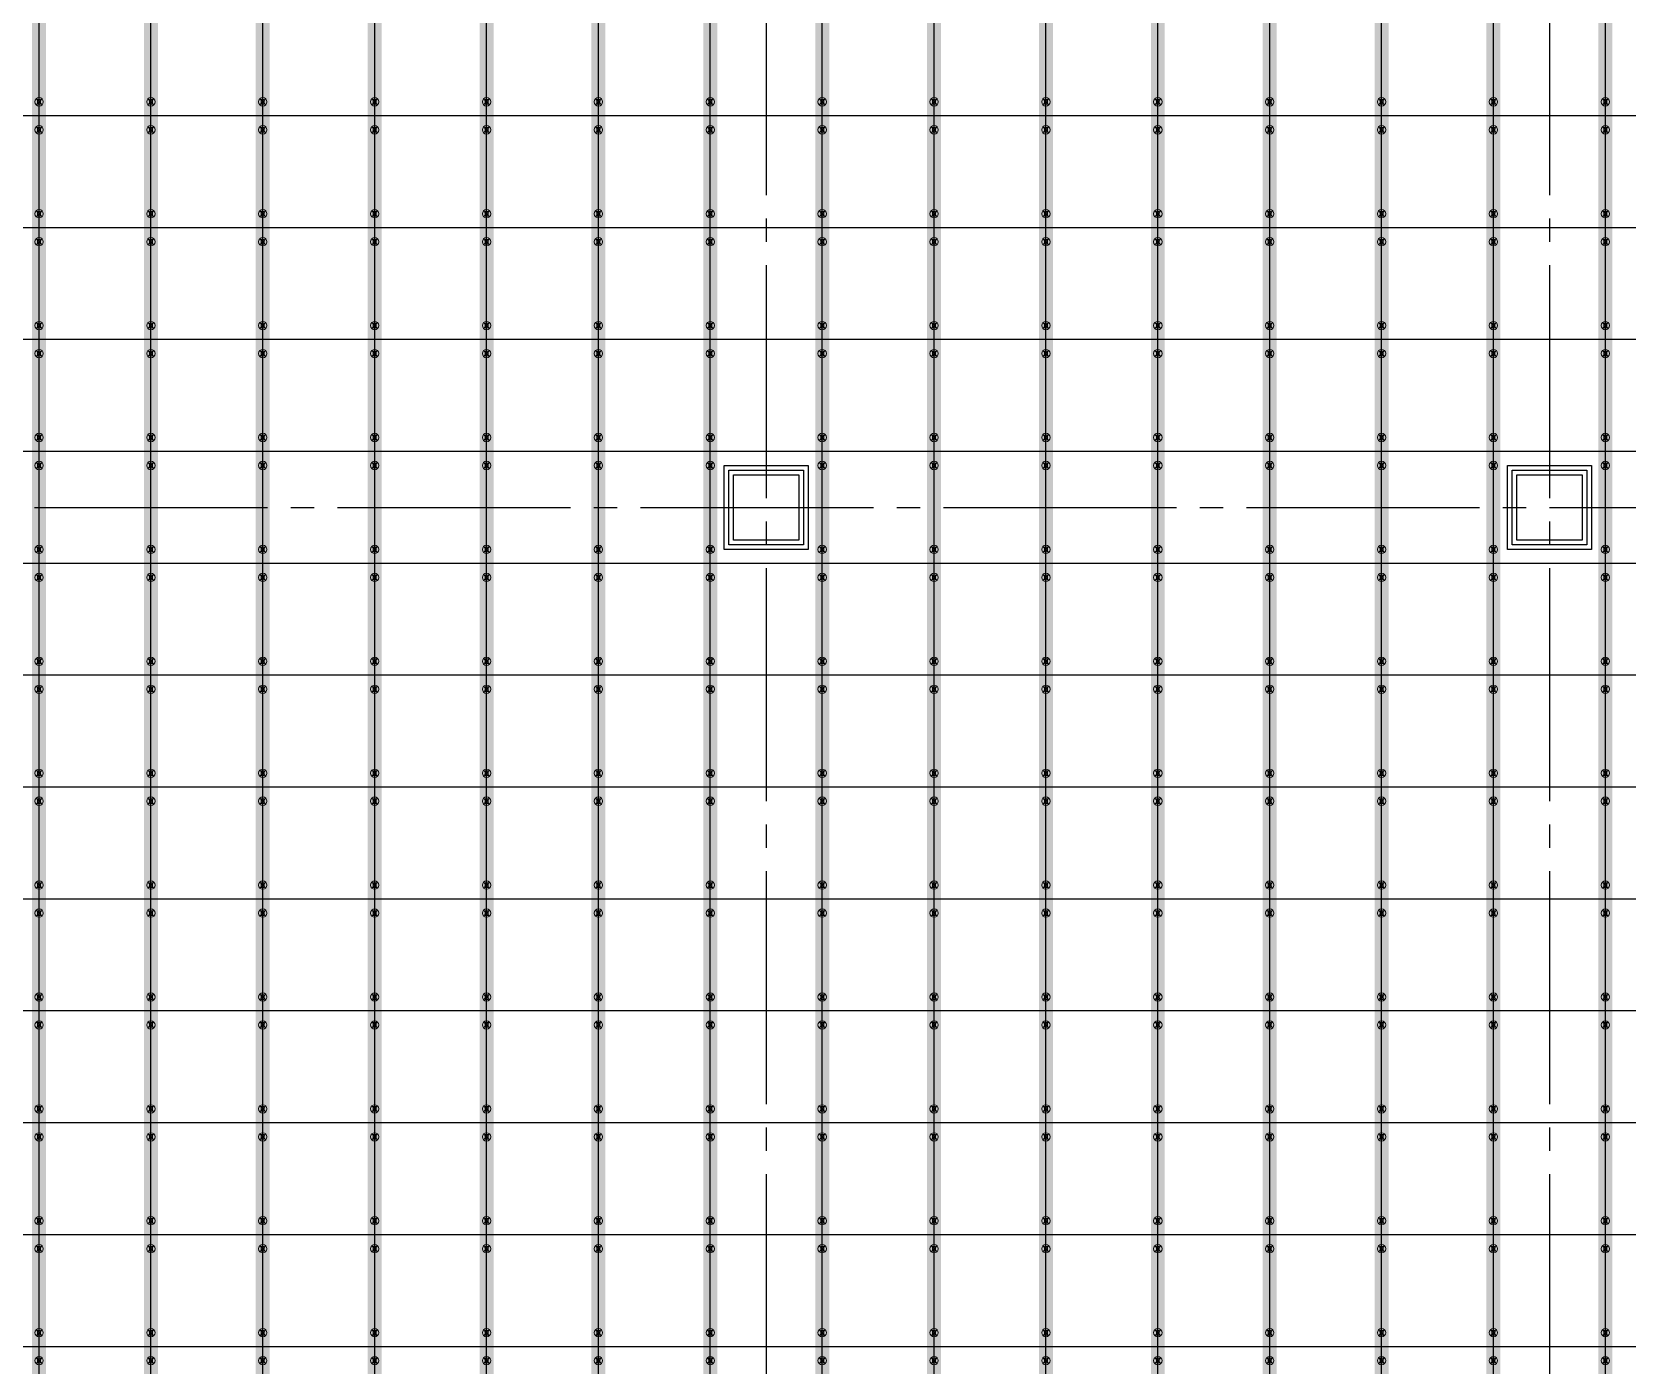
# Model space of a CAD drawing. Header units: millimetres. Extents: x -960 to 41501, y -1010 to 11880.
# Drawn here: x 21052 to 22763, y 3580 to 5010 of the extents above; entities that cross this region are included whole.
import ezdxf
from ezdxf.enums import TextEntityAlignment as Align

# ---------------------------------------------------------------- set-up
doc = ezdxf.new("R2010")
doc.units = ezdxf.units.MM
doc.header["$LTSCALE"] = 100
doc.linetypes.add('X-S-FAB-L10$0$COL-CEN-LIN', pattern=[3.25, 2.5, -0.25, 0.25, -0.25])
for name, color, linetype in [('0-XREF', 7, 'Continuous'), ('188K-SM-03-F10-ARCH-CEIL-Y2257103$0$K-CEIL-4.2', 6, 'Continuous'), ('188K-SM-03-F10-ARCH-CEIL-Y2257103$0$K-CEIL-4.2-AREA', 6, 'Continuous'), ('188K-SM-03-F10-ARCH-CEIL-Y2257103$0$K-鋼構', 111, 'Continuous'), ('188K-SM-03-F10-ARCH-PA-Y2257103$0$K-P1S-4.2-單抗', 53, 'Continuous'), ('X-S-FAB-L10$0$0-DIM-TXT', 8, 'Continuous'), ('X-S-FAB-L10$0$BLOCK', 8, 'Continuous'), ('X-S-FAB-L10$0$CCL', 8, 'X-S-FAB-L10$0$COL-CEN-LIN'), ('X-S-FAB-L10$0$COL-S', 8, 'Continuous')]:
    doc.layers.add(name, color=color, linetype=linetype)
doc.layers.add('188K-SM-03-F10-ARCH-CEIL-Y2257103$0$K-吊點-標準', color=6, linetype='Continuous', lineweight=9)
doc.styles.add('X-S-FAB-L10$0$CHINA', font='simplex.shx', dxfattribs={"width": 0.75, "bigfont": 'chineset.shx'})
doc.styles.add('X-S-FAB-L10$0$Standard', font='', dxfattribs={"width": 0.8})
doc.styles.add('X-S-FAB-L10$0$TG_NOTE_TEXT', font='simplex.shx', dxfattribs={"width": 0.75, "bigfont": 'chineset.shx'})
doc.styles.get('X-S-FAB-L10$0$Standard').set_extended_font_data('Microsoft JhengHei')

# ---------------------------------------------------------------- blocks, each defined once
blk = doc.blocks.new('X-S-FAB-L10$0$FAB2-L05')
at = {"layer": 'X-S-FAB-L10$0$CCL'}
for p, q in [((-4320, 11005), (-4320, 0)), ((-3480, 11005), (-3480, 0)), ((-26880, 5220), (1210, 5220))]:
    blk.add_line(p, q, dxfattribs=at)
at = {"layer": 'X-S-FAB-L10$0$COL-S'}
for points in [[(-4355, 5255), (-4285, 5255), (-4285, 5185), (-4355, 5185)], [(-3515, 5255), (-3445, 5255), (-3445, 5185), (-3515, 5185)]]:
    blk.add_lwpolyline(points, close=True, dxfattribs=at)
blk = doc.blocks.new('X-S-FAB-L10')
at = {"layer": 'X-S-FAB-L10$0$COL-S'}
for p, q in [((21805, 4535), (21875, 4535)), ((21805, 4465), (21805, 4535)), ((21875, 4535), (21875, 4465)), ((22645, 4535), (22715, 4535)), ((22645, 4465), (22645, 4535)), ((22715, 4535), (22715, 4465)), ((21875, 4465), (21805, 4465)), ((22715, 4465), (22645, 4465))]:
    blk.add_line(p, q, dxfattribs=at)
at = {"layer": 'X-S-FAB-L10$0$BLOCK'}
blk.add_blockref('X-S-FAB-L10$0$FAB2-L05', (26160, -720), dxfattribs=at)
at = {"style": 'X-S-FAB-L10$0$TG_NOTE_TEXT', "width": 0.5, "flags": 1}
for p in [(7463.3, 9020), (18268.3, 8649), (11197.8, 4800.2), (16485.8, 4800.2), (25420.3, 2635), (13360, 320, 0), (7463.3, -33.3)]:
    blk.add_attdef('WH', text='', height=20, dxfattribs=at).set_placement(p, align=Align.BOTTOM_LEFT)
at = {"width": 0.5}
for style, p in [('X-S-FAB-L10$0$TG_NOTE_TEXT', (7585, 9020)), ('X-S-FAB-L10$0$TG_NOTE_TEXT', (18390, 8649)), ('X-S-FAB-L10$0$TG_NOTE_TEXT', (11117.5, 4813.5)), ('X-S-FAB-L10$0$TG_NOTE_TEXT', (16607.5, 4813.5)), ('X-S-FAB-L10$0$TG_NOTE_TEXT', (25350, 2635)), ('X-S-FAB-L10$0$Standard', (13129.4, 325, 0)), ('X-S-FAB-L10$0$TG_NOTE_TEXT', (7585, -20))]:
    blk.add_attdef('DESC', text='', height=10, dxfattribs=dict(at, style=style)).set_placement(p, align=Align.BOTTOM_LEFT)
for tag, style, p in [('TYPE', 'X-S-FAB-L10$0$TG_NOTE_TEXT', (7619.3, 9020)), ('NO', 'X-S-FAB-L10$0$TG_NOTE_TEXT', (7650.1, 9020)), ('TYPE', 'X-S-FAB-L10$0$TG_NOTE_TEXT', (18424.2, 8649)), ('NO', 'X-S-FAB-L10$0$TG_NOTE_TEXT', (18455, 8649)), ('NO', 'X-S-FAB-L10$0$TG_NOTE_TEXT', (11088.6, 4813.5)), ('TYPE', 'X-S-FAB-L10$0$TG_NOTE_TEXT', (11151.8, 4813.5)), ('TYPE', 'X-S-FAB-L10$0$TG_NOTE_TEXT', (16641.8, 4813.5)), ('NO', 'X-S-FAB-L10$0$TG_NOTE_TEXT', (16672.6, 4813.5)), ('NO', 'X-S-FAB-L10$0$TG_NOTE_TEXT', (25313, 2635)), ('TYPE', 'X-S-FAB-L10$0$TG_NOTE_TEXT', (25350, 2635)), ('NO', 'X-S-FAB-L10$0$Standard', (13100, 320, 0)), ('TYPE', 'X-S-FAB-L10$0$Standard', (13129.4, 320, 0)), ('TYPE', 'X-S-FAB-L10$0$TG_NOTE_TEXT', (7619.3, -20)), ('NO', 'X-S-FAB-L10$0$TG_NOTE_TEXT', (7650.1, -20))]:
    blk.add_attdef(tag, text='', height=10, dxfattribs=dict(at, style=style)).set_placement(p, align=Align.BOTTOM_RIGHT)
for rotation, style, p in [(180, 'X-S-FAB-L10$0$Standard', (317.6, 7480)), (180, 'X-S-FAB-L10$0$Standard', (1217.6, 7480)), (90, 'X-S-FAB-L10$0$TG_NOTE_TEXT', (24310, 3647.5)), (270, 'X-S-FAB-L10$0$TG_NOTE_TEXT', (17080, 1605))]:
    blk.add_attdef('DESC', text='', height=10, rotation=rotation, dxfattribs=dict(at, style=style)).set_placement(p, align=Align.BOTTOM_LEFT)
for tag, rotation, style, p in [('TYPE', 180, 'X-S-FAB-L10$0$Standard', (317.6, 7480)), ('NO', 180, 'X-S-FAB-L10$0$Standard', (347, 7480)), ('TYPE', 180, 'X-S-FAB-L10$0$Standard', (1217.6, 7480)), ('NO', 180, 'X-S-FAB-L10$0$Standard', (1247, 7480)), ('TYPE', 90, 'X-S-FAB-L10$0$TG_NOTE_TEXT', (24310, 3647.5)), ('NO', 90, 'X-S-FAB-L10$0$TG_NOTE_TEXT', (24310, 3610.5)), ('TYPE', 270, 'X-S-FAB-L10$0$TG_NOTE_TEXT', (17080, 1605)), ('NO', 270, 'X-S-FAB-L10$0$TG_NOTE_TEXT', (17080, 1573))]:
    blk.add_attdef(tag, text='', height=10, rotation=rotation, dxfattribs=dict(at, style=style)).set_placement(p, align=Align.BOTTOM_RIGHT)
at = {"style": 'X-S-FAB-L10$0$TG_NOTE_TEXT', "width": 0.5, "flags": 1}
for rotation, p in [(180, (43, 7480)), (180, (943, 7480)), (90, (24310, 3717.8)), (270, (17080, 1711.7))]:
    blk.add_attdef('WH', text='', height=20, rotation=rotation, dxfattribs=at).set_placement(p, align=Align.BOTTOM_LEFT)
at = {"layer": 'X-S-FAB-L10$0$0-DIM-TXT', "style": 'X-S-FAB-L10$0$CHINA', "width": 0.75}
for p in [(667.4, 7855.1, -2689.4), (22627.4, 6728.8), (25644.7, 6728.8), (24778.8, 5569.1), (1118.3, 4980), (417.8, 4594.6), (23874.8, 4355), (22927.4, 4330.1), (23749.9, 3901.4), (417.8, 3765.2), (1118.3, 3730), (417.8, 3115.8), (536.9, 2227.8), (16909, 1782.7), (888.4, 880.5), (16977.4, 750), (18878.8, 750), (25641.2, 553.2), (21364, 526.9)]:
    blk.add_attdef('HIG', text='', height=80, dxfattribs=at).set_placement(p, align=Align.MIDDLE_LEFT)
blk = doc.blocks.new('188K-SM-03-F10-ARCH-CEIL-Y2257103$0$A$C2CA95053')
h = blk.add_hatch(color=256)
edge = h.paths.add_edge_path()
edge.add_arc((0, 0), 0.5, 0, 360)
for p, q in [((3.2, 3.2), (-3.2, -3.2)), ((3.2, -3.2), (-3.2, 3.2))]:
    blk.add_line(p, q)
blk.add_lwpolyline([(-1.6, 2.5), (-1.6, -2.5), (1.6, -2.5), (1.6, 2.5)], close=True)
for radius in [4.5, 0.5]:
    blk.add_circle((0, 0), radius)
blk = doc.blocks.new('188K-SM-03-F10-ARCH-CEIL-Y2257103$0$天花板吊點-附調整片 - 3_8_螺桿吊架 100 mm 高調整片-V1-1FL')
blk.add_blockref('188K-SM-03-F10-ARCH-CEIL-Y2257103$0$A$C2CA95053', (0, 0))
blk = doc.blocks.new('188K-SM-03-F10-ARCH-CEIL-Y2257103')
at = {"layer": '188K-SM-03-F10-ARCH-CEIL-Y2257103$0$K-CEIL-4.2'}
for p, q in [((21060, 2067.7), (21060, 7317.2)), ((21180, 2067.7), (21180, 7317.2)), ((21300, 2067.7), (21300, 5952.2)), ((21420, 2067.7), (21420, 5952.2)), ((21540, 2067.7), (21540, 5952.2)), ((21660, 2067.7), (21660, 5952.2)), ((21780, 2067.7), (21780, 5952.2)), ((21900, 2067.7), (21900, 5952.2)), ((22020, 2067.7), (22020, 5952.2)), ((22140, 2067.7), (22140, 5952.2)), ((22260, 2067.7), (22260, 5952.2)), ((22380, 2067.7), (22380, 5952.2)), ((22500, 2067.7), (22500, 5952.2)), ((22620, 2067.7), (22620, 5952.2)), ((22740, 2067.7), (22740, 5952.2)), ((23502.2, 4920), (1847.7, 4920)), ((23502.2, 4800), (16697.5, 4800)), ((23502.2, 4680), (16697.5, 4680)), ((23502.2, 4560), (16697.5, 4560)), ((23467.2, 4440), (1847.7, 4440)), ((23467.2, 4320), (1847.7, 4320)), ((23467.2, 4200), (1847.7, 4200)), ((23467.2, 4080), (1847.7, 4080)), ((23467.2, 3960), (1847.7, 3960)), ((23467.2, 3840), (1847.7, 3840)), ((23467.2, 3720), (1847.7, 3720)), ((23467.2, 3600), (1847.7, 3600))]:
    blk.add_line(p, q, dxfattribs=at)
at = {"layer": '188K-SM-03-F10-ARCH-CEIL-Y2257103$0$K-CEIL-4.2-AREA'}
for points in [[(21805, 4535), (21875, 4535), (21875, 4465), (21805, 4465)], [(22645, 4535), (22715, 4535), (22715, 4465), (22645, 4465)]]:
    blk.add_lwpolyline(points, close=True, dxfattribs=at)
at = {"layer": '188K-SM-03-F10-ARCH-CEIL-Y2257103$0$K-鋼構', "const_width": 15, "elevation": 0}
for points in [[(21060, 7465), (21060, 1885)], [(21180, 7465), (21180, 1885)], [(21300, 5965), (21300, 1885)], [(21420, 5965), (21420, 1885)], [(21540, 5965), (21540, 1885)], [(21660, 5965), (21660, 1885)], [(21780, 5965), (21780, 1885)], [(21900, 5965), (21900, 1885)], [(22020, 5965), (22020, 1885)], [(22140, 5965), (22140, 1885)], [(22260, 5965), (22260, 1885)], [(22380, 5965), (22380, 1885)], [(22500, 5965), (22500, 1885)], [(22620, 5965), (22620, 1885)], [(22740, 5965), (22740, 1885)]]:
    blk.add_lwpolyline(points, dxfattribs=at)
at = {"layer": '188K-SM-03-F10-ARCH-CEIL-Y2257103$0$K-吊點-標準', "color": 170, "lineweight": 18, "rotation": 179.9999999999997}
for p in [(21060, 4935), (21180, 4935), (21300, 4935), (21420, 4935), (21540, 4935), (21660, 4935), (21780, 4935), (21900, 4935), (22020, 4935), (22140, 4935), (22260, 4935), (22380, 4935), (22500, 4935), (22620, 4935), (22740, 4935), (21060, 4905), (21180, 4905), (21300, 4905), (21420, 4905), (21540, 4905), (21660, 4905), (21780, 4905), (21900, 4905), (22020, 4905), (22140, 4905), (22260, 4905), (22380, 4905), (22500, 4905), (22620, 4905), (22740, 4905), (21060, 4815), (21180, 4815), (21300, 4815), (21420, 4815), (21540, 4815), (21660, 4815), (21780, 4815), (21900, 4815), (22020, 4815), (22140, 4815), (22260, 4815), (22380, 4815), (22500, 4815), (22620, 4815), (22740, 4815), (21060, 4785), (21180, 4785), (21300, 4785), (21420, 4785), (21540, 4785), (21660, 4785), (21780, 4785), (21900, 4785), (22020, 4785), (22140, 4785), (22260, 4785), (22380, 4785), (22500, 4785), (22620, 4785), (22740, 4785), (21060, 4695), (21180, 4695), (21300, 4695), (21420, 4695), (21540, 4695), (21660, 4695), (21780, 4695), (21900, 4695), (22020, 4695), (22140, 4695), (22260, 4695), (22380, 4695), (22500, 4695), (22620, 4695), (22740, 4695), (21060, 4665), (21180, 4665), (21300, 4665), (21420, 4665), (21540, 4665), (21660, 4665), (21780, 4665), (21900, 4665), (22020, 4665), (22140, 4665), (22260, 4665), (22380, 4665), (22500, 4665), (22620, 4665), (22740, 4665), (21060, 4575), (21180, 4575), (21300, 4575), (21420, 4575), (21540, 4575), (21660, 4575), (21780, 4575), (21900, 4575), (22020, 4575), (22140, 4575), (22260, 4575), (22380, 4575), (22500, 4575), (22620, 4575), (22740, 4575), (21060, 4545), (21180, 4545), (21300, 4545), (21420, 4545), (21540, 4545), (21660, 4545), (21780, 4545), (21900, 4545), (22020, 4545), (22140, 4545), (22260, 4545), (22380, 4545), (22500, 4545), (22620, 4545), (22740, 4545), (21060, 4455), (21180, 4455), (21300, 4455), (21420, 4455), (21540, 4455), (21660, 4455), (21780, 4455), (21900, 4455), (22020, 4455), (22140, 4455), (22260, 4455), (22380, 4455), (22500, 4455), (22620, 4455), (22740, 4455), (21060, 4425), (21180, 4425), (21300, 4425), (21420, 4425), (21540, 4425), (21660, 4425), (21780, 4425), (21900, 4425), (22020, 4425), (22140, 4425), (22260, 4425), (22380, 4425), (22500, 4425), (22620, 4425), (22740, 4425), (21060, 4335), (21180, 4335), (21300, 4335), (21420, 4335), (21540, 4335), (21660, 4335), (21780, 4335), (21900, 4335), (22020, 4335), (22140, 4335), (22260, 4335), (22380, 4335), (22500, 4335), (22620, 4335), (22740, 4335), (21060, 4305), (21180, 4305), (21300, 4305), (21420, 4305), (21540, 4305), (21660, 4305), (21780, 4305), (21900, 4305), (22020, 4305), (22140, 4305), (22260, 4305), (22380, 4305), (22500, 4305), (22620, 4305), (22740, 4305), (21060, 4215), (21180, 4215), (21300, 4215), (21420, 4215), (21540, 4215), (21660, 4215), (21780, 4215), (21900, 4215), (22020, 4215), (22140, 4215), (22260, 4215), (22380, 4215), (22500, 4215), (22620, 4215), (22740, 4215), (21060, 4185), (21180, 4185), (21300, 4185), (21420, 4185), (21540, 4185), (21660, 4185), (21780, 4185), (21900, 4185), (22020, 4185), (22140, 4185), (22260, 4185), (22380, 4185), (22500, 4185), (22620, 4185), (22740, 4185), (21060, 4095), (21180, 4095), (21300, 4095), (21420, 4095), (21540, 4095), (21660, 4095), (21780, 4095), (21900, 4095), (22020, 4095), (22140, 4095), (22260, 4095), (22380, 4095), (22500, 4095), (22620, 4095), (22740, 4095), (21060, 4065), (21180, 4065), (21300, 4065), (21420, 4065), (21540, 4065), (21660, 4065), (21780, 4065), (21900, 4065), (22020, 4065), (22140, 4065), (22260, 4065), (22380, 4065), (22500, 4065), (22620, 4065), (22740, 4065), (21060, 3975), (21180, 3975), (21300, 3975), (21420, 3975), (21540, 3975), (21660, 3975), (21780, 3975), (21900, 3975), (22020, 3975), (22140, 3975), (22260, 3975), (22380, 3975), (22500, 3975), (22620, 3975), (22740, 3975), (21060, 3945), (21180, 3945), (21300, 3945), (21420, 3945), (21540, 3945), (21660, 3945), (21780, 3945), (21900, 3945), (22020, 3945), (22140, 3945), (22260, 3945), (22380, 3945), (22500, 3945), (22620, 3945), (22740, 3945), (21060, 3855), (21180, 3855), (21300, 3855), (21420, 3855), (21540, 3855), (21660, 3855), (21780, 3855), (21900, 3855), (22020, 3855), (22140, 3855), (22260, 3855), (22380, 3855), (22500, 3855), (22620, 3855), (22740, 3855), (21060, 3825), (21180, 3825), (21300, 3825), (21420, 3825), (21540, 3825), (21660, 3825), (21780, 3825), (21900, 3825), (22020, 3825), (22140, 3825), (22260, 3825), (22380, 3825), (22500, 3825), (22620, 3825), (22740, 3825), (21060, 3735), (21180, 3735), (21300, 3735), (21420, 3735), (21540, 3735), (21660, 3735), (21780, 3735), (21900, 3735), (22020, 3735), (22140, 3735), (22260, 3735), (22380, 3735), (22500, 3735), (22620, 3735), (22740, 3735), (21060, 3705), (21180, 3705), (21300, 3705), (21420, 3705), (21540, 3705), (21660, 3705), (21780, 3705), (21900, 3705), (22020, 3705), (22140, 3705), (22260, 3705), (22380, 3705), (22500, 3705), (22620, 3705), (22740, 3705), (21060, 3615), (21180, 3615), (21300, 3615), (21420, 3615), (21540, 3615), (21660, 3615), (21780, 3615), (21900, 3615), (22020, 3615), (22140, 3615), (22260, 3615), (22380, 3615), (22500, 3615), (22620, 3615), (22740, 3615), (21060, 3585), (21180, 3585), (21300, 3585), (21420, 3585), (21540, 3585), (21660, 3585), (21780, 3585), (21900, 3585), (22020, 3585), (22140, 3585), (22260, 3585), (22380, 3585), (22500, 3585), (22620, 3585), (22740, 3585)]:
    blk.add_blockref('188K-SM-03-F10-ARCH-CEIL-Y2257103$0$天花板吊點-附調整片 - 3_8_螺桿吊架 100 mm 高調整片-V1-1FL', p, dxfattribs=at)
blk = doc.blocks.new('188K-SM-03-F10-ARCH-PA-Y2257103')
at = {"layer": '188K-SM-03-F10-ARCH-PA-Y2257103$0$K-P1S-4.2-單抗'}
for points in [[(21795, 4545), (21885, 4545), (21885, 4455), (21795, 4455)], [(21800, 4540), (21880, 4540), (21880, 4460), (21800, 4460)], [(22635, 4545), (22725, 4545), (22725, 4455), (22635, 4455)], [(22640, 4540), (22720, 4540), (22720, 4460), (22640, 4460)]]:
    blk.add_lwpolyline(points, close=True, dxfattribs=at)

msp = doc.modelspace()

# ---------------------------------------------------------------- block references
at = {"layer": '0-XREF'}
for name in ['X-S-FAB-L10', '188K-SM-03-F10-ARCH-PA-Y2257103', '188K-SM-03-F10-ARCH-CEIL-Y2257103']:
    msp.add_blockref(name, (0, 0), dxfattribs=at)

doc.saveas('drawing.dxf')
